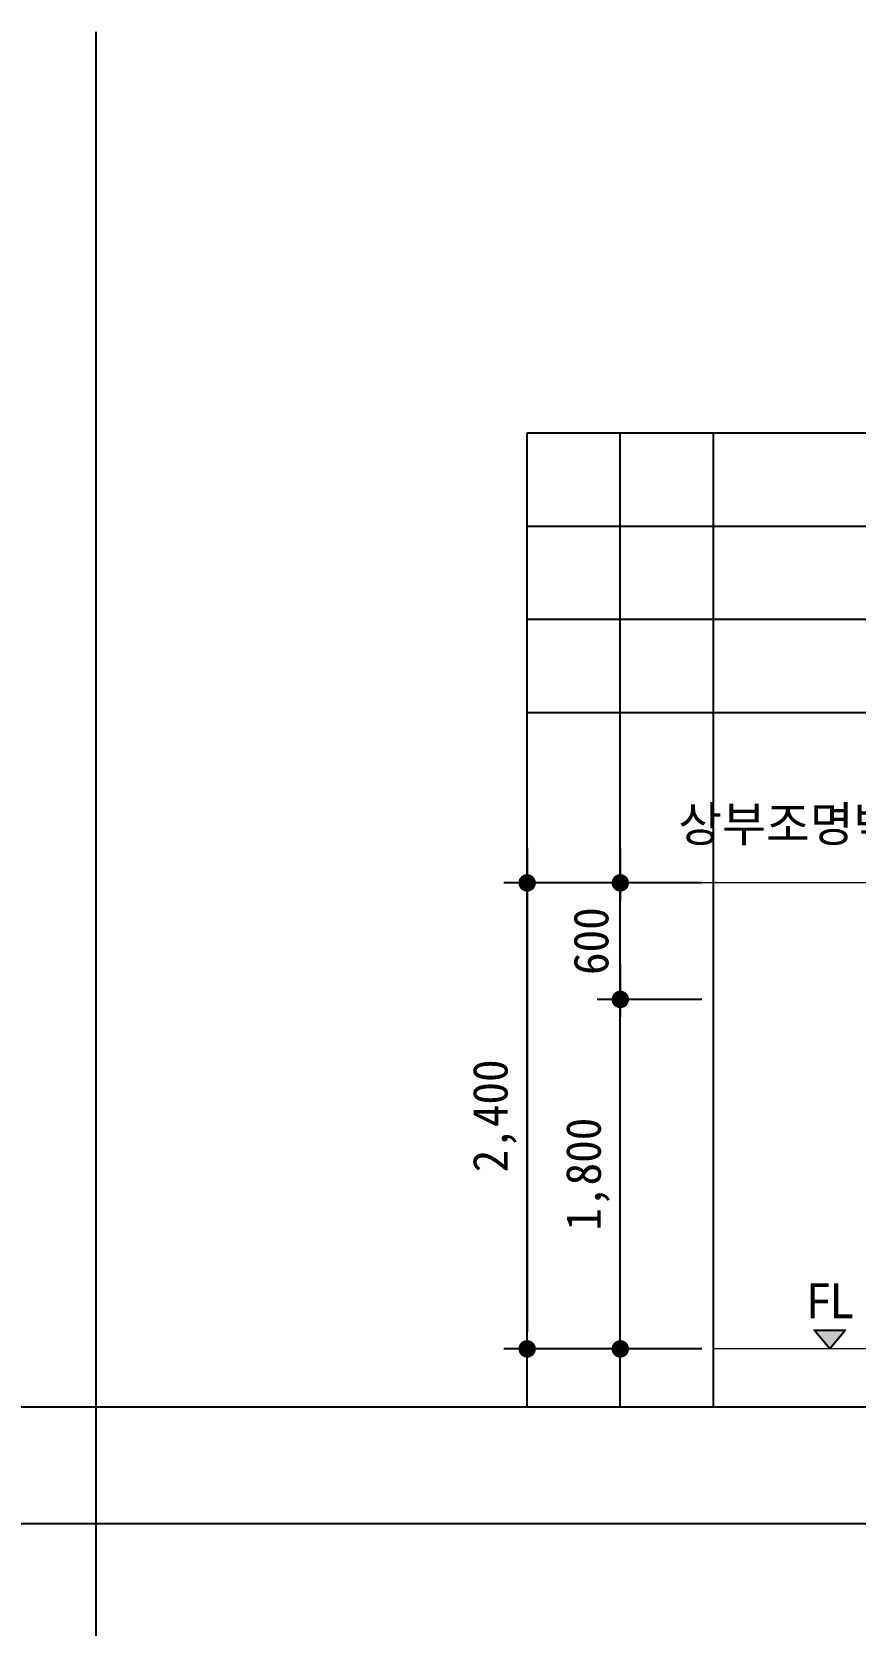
# Model space of a CAD drawing. Header units: millimetres. Extents: x -423835 to -174325, y -1379898 to -1311126.
# Drawn here: x -240142 to -235901, y -1354972 to -1346766 of the extents above; entities that cross this region are included whole.
import ezdxf
from ezdxf.enums import TextEntityAlignment as Align

# ---------------------------------------------------------------- set-up
doc = ezdxf.new("R2010")
doc.units = ezdxf.units.MM
doc.header["$LTSCALE"] = 100
doc.header["$MEASUREMENT"] = 0
doc.header["$PDSIZE"] = -10
doc.layers.get('0').update_dxf_attribs({"linetype": 'CONTINUOUS'})
doc.layers.get('Defpoints').update_dxf_attribs({"color": 153, "linetype": 'CONTINUOUS'})
doc.layers.add('A-DIMS', color=7, linetype='CONTINUOUS')
for name, color, linetype, lineweight in [('A-MKXS-TEXT1', 3, 'CONTINUOUS', 25), ('A-XXXX-FIN2', 6, 'CONTINUOUS', 20), ('A-XXXX-SYMB', 7, 'CONTINUOUS', 25)]:
    doc.layers.add(name, color=color, linetype=linetype, lineweight=lineweight)
doc.layers.add('A-XXXX-NPLT', color=144, linetype='CONTINUOUS', lineweight=0, plot=False)
doc.styles.add('HY울릉도L', font='')
doc.styles.add('돋움체', font='')
doc.styles.add('맑은고딕', font='malgun.ttf')
doc.styles.get('HY울릉도L').set_extended_font_data('HYwulM')
doc.styles.get('돋움체').set_extended_font_data('DotumChe')
doc.dimstyles.new('CDIM', dxfattribs={"dimtxt": 3, "dimasz": 1.5, "dimexe": 2, "dimexo": 1, "dimgap": 1, "dimtad": 1, "dimdec": 0, "dimrnd": 0.5, "dimzin": 0, "dimdsep": 32, "dimlunit": 6, "dimtxsty": 'HY울릉도L', "dimblk1": '_CIDOT', "dimblk2": '_CIDOT', "dimsah": 1, "dimcen": 5.5, "dimclrd": 2, "dimclre": 2, "dimclrt": 7, "dimadec": 0, "dimazin": 0, "dimtfac": 1, "dimtdec": 0, "dimtix": 1, "dimtmove": 2, "dimatfit": 1, "dimldrblk": '_CIDOT', "dimfxl": 1, "dimtolj": 1, "dimtzin": 0, "dimlwd": -1, "dimarcsym": 0})

# ---------------------------------------------------------------- blocks, each defined once
blk = doc.blocks.new('_CIDOT')
at = {"color": 0, "linetype": 'ByBlock'}
blk.add_line((2, 0), (-1, 0), dxfattribs=at)
at = {"color": 0, "linetype": 'ByBlock', "const_width": 0.5}
blk.add_lwpolyline([(-0.25, 0, 1), (0.25, 0, 1)], format="xyb", close=True, dxfattribs=at)
blk = doc.blocks.new('*D715')
at = {"layer": 'A-DIMS', "lineweight": -2, "transparency": 16777216}
for p, q in [((-236690.4, -1351149.1), (-237710.4, -1351149.1)), ((-236690.4, -1353549.1), (-237710.4, -1353549.1))]:
    blk.add_line(p, q, dxfattribs=at)
at = {"layer": 'A-DIMS', "transparency": 16777216}
blk.add_line((-237590.4, -1351239.1), (-237590.4, -1353459.1), dxfattribs=at)
at = {"layer": 'Defpoints', "color": 0, "transparency": 16777216}
for p in [(-236630.4, -1351149.1), (-237590.4, -1353549.1), (-236630.4, -1353549.1)]:
    blk.add_point(p, dxfattribs=at)
at = {"layer": 'A-DIMS', "transparency": 16777216, "xscale": 90, "yscale": 90, "zscale": 90}
for p, rotation in [((-237590.4, -1351149.1), 90), ((-237590.4, -1353549.1), 270)]:
    blk.add_blockref('_CIDOT', p, dxfattribs=dict(at, rotation=rotation))
at = {"layer": 'A-DIMS', "color": 3, "transparency": 16777216, "insert": (-237757.6, -1352349.1), "char_height": 180, "attachment_point": 5, "rotation": 90, "style": '돋움체'}
blk.add_mtext('\\A1;2,400', dxfattribs=at)
blk = doc.blocks.new('*D717')
at = {"layer": 'A-DIMS', "lineweight": -2, "transparency": 16777216}
for p, q in [((-236690.4, -1351749.1), (-237230.4, -1351749.1)), ((-236690.4, -1353549.1), (-237230.4, -1353549.1))]:
    blk.add_line(p, q, dxfattribs=at)
at = {"layer": 'A-DIMS', "transparency": 16777216}
blk.add_line((-237110.4, -1353459.1), (-237110.4, -1351839.1), dxfattribs=at)
at = {"layer": 'Defpoints', "color": 0, "transparency": 16777216}
for p in [(-237110.4, -1351749.1), (-236630.4, -1351749.1), (-236630.4, -1353549.1)]:
    blk.add_point(p, dxfattribs=at)
at = {"layer": 'A-DIMS', "transparency": 16777216, "xscale": 90, "yscale": 90, "zscale": 90}
for p, rotation in [((-237110.4, -1351749.1), 90), ((-237110.4, -1353549.1), 270)]:
    blk.add_blockref('_CIDOT', p, dxfattribs=dict(at, rotation=rotation))
at = {"layer": 'A-DIMS', "color": 3, "transparency": 16777216, "insert": (-237277.6, -1352649.1), "char_height": 180, "attachment_point": 5, "rotation": 90, "style": '돋움체'}
blk.add_mtext('\\A1;1,800', dxfattribs=at)
blk = doc.blocks.new('*D718')
at = {"layer": 'A-DIMS', "lineweight": -2, "transparency": 16777216}
for p, q in [((-236690.4, -1351149.1), (-237230.4, -1351149.1)), ((-236690.4, -1351749.1), (-237230.4, -1351749.1))]:
    blk.add_line(p, q, dxfattribs=at)
at = {"layer": 'A-DIMS', "transparency": 16777216}
blk.add_line((-237110.4, -1351659.1), (-237110.4, -1351239.1), dxfattribs=at)
at = {"layer": 'Defpoints', "color": 0, "transparency": 16777216}
for p in [(-237110.4, -1351149.1), (-236630.4, -1351149.1), (-236630.4, -1351749.1)]:
    blk.add_point(p, dxfattribs=at)
at = {"layer": 'A-DIMS', "transparency": 16777216, "xscale": 90, "yscale": 90, "zscale": 90}
for p, rotation in [((-237110.4, -1351149.1), 90), ((-237110.4, -1351749.1), 270)]:
    blk.add_blockref('_CIDOT', p, dxfattribs=dict(at, rotation=rotation))
at = {"layer": 'A-DIMS', "color": 3, "transparency": 16777216, "insert": (-237260.5, -1351449.1), "char_height": 180, "attachment_point": 5, "rotation": 90, "style": '돋움체'}
blk.add_mtext('\\A1;600', dxfattribs=at)

msp = doc.modelspace()

# ---------------------------------------------------------------- hatches: boundary and pattern name
at = {"layer": 'A-XXXX-SYMB'}
msp.add_hatch(color=256, dxfattribs=at).paths.add_polyline_path([(-236030.9, -1353549.1), (-236111.4, -1353453.1), (-235950.3, -1353453.1)])

# ---------------------------------------------------------------- linework, layer by layer
at = {"color": 3, "ltscale": 2}
for p, q in [((-239811.7, -1346766.1), (-239811.7, -1379898.1)), ((-254592.9, -1354449.1), (-228550.4, -1354449.1))]:
    msp.add_line(p, q, dxfattribs=at)
at = {"layer": 'A-XXXX-FIN2'}
msp.add_line((-230530.4, -1353549.1), (-236630.4, -1353549.1), dxfattribs=at)
at = {"layer": 'A-XXXX-NPLT'}
msp.add_line((-230360.4, -1351149.1), (-237560.4, -1351149.1), dxfattribs=at)
at = {"layer": 'A-XXXX-SYMB'}
msp.add_lwpolyline([(-236030.9, -1353549.1), (-236111.4, -1353453.1), (-235950.3, -1353453.1), (-236030.9, -1353549.1)], dxfattribs=at)
at = {"layer": 'Defpoints'}
for p, q in [((-237590.4, -1353849.1), (-237590.4, -1348831.3)), ((-237590.4, -1348831.3), (-230050.4, -1348831.3)), ((-237110.4, -1353849.1), (-237110.4, -1348831.3)), ((-236630.4, -1353849.1), (-236630.4, -1348831.3)), ((-237590.4, -1349311.3), (-230050.4, -1349311.3)), ((-237590.4, -1349791.3), (-230050.4, -1349791.3)), ((-237590.4, -1350271.3), (-230050.4, -1350271.3)), ((-229030.4, -1353849.1), (-254592.9, -1353849.1))]:
    msp.add_line(p, q, dxfattribs=at)

# ---------------------------------------------------------------- texts
at = {"layer": 'A-MKXS-TEXT1', "style": '돋움체'}
msp.add_text('상부조명박스', height=180, dxfattribs=at).set_placement((-235456.5, -1350845.8), align=Align.MIDDLE_RIGHT)
at = {"layer": 'A-MKXS-TEXT1', "style": '맑은고딕'}
msp.add_text('FL', height=180, dxfattribs=at).set_placement((-236030.9, -1353391.2), align=Align.CENTER)

# ---------------------------------------------------------------- dimensions: what is measured, and where the dimension line sits
at = {"layer": 'A-DIMS'}
for base, p1, p2, picture, middle in [((-237590.4, -1353549.1), (-236630.4, -1351149.1), (-236630.4, -1353549.1), '*D715', (-237757.6, -1352349.1)), ((-237110.4, -1351149.1), (-236630.4, -1351749.1), (-236630.4, -1351149.1), '*D718', (-237260.5, -1351449.1)), ((-237110.4, -1351749.1), (-236630.4, -1353549.1), (-236630.4, -1351749.1), '*D717', (-237277.6, -1352649.1))]:
    dim = msp.add_linear_dim(base=base, p1=p1, p2=p2, angle=90, dimstyle='CDIM', override={"dimscale": 60, "dimtxsty": '돋움체', "dimclrd": 256, "dimclre": 256, "dimclrt": 3}, dxfattribs=at)
    dim.commit()
    dim.dimension.update_dxf_attribs({"geometry": picture, "text_midpoint": middle})

doc.saveas('drawing.dxf')
